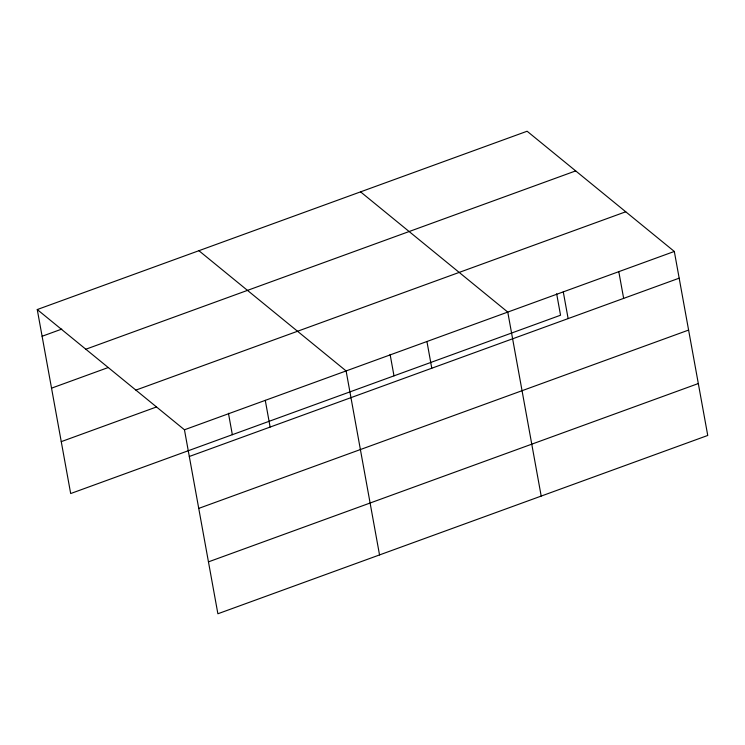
<?xml version="1.0" encoding="UTF-8"?>
<svg xmlns="http://www.w3.org/2000/svg" width="745" height="745" viewBox="0 0 745 745"><rect width="100%" height="100%" fill="white"/><g stroke="black" fill="none" stroke-linecap="round" stroke-linejoin="round"><path stroke-width="1.12" d="M37.25 309.548L527.115 131.232L674.318 251.456L707.75 435.453L217.885 613.768L184.453 429.781L37.25 309.548L70.682 493.544L560.547 315.219L556.655 293.781M42.102 336.265L61.76 329.104M85.824 349.228L575.689 170.903M51.535 388.164L108.332 367.49M135.879 390.11L625.735 211.785M61.258 441.636L156.282 407.049M184.453 429.781L674.318 251.456M189.305 456.489L679.17 278.174M198.738 508.397L688.604 330.072M208.451 561.87L698.316 383.545M360.561 191.856L507.764 312.09L541.196 496.077M198.906 250.702L346.108 370.935L379.54 554.923M618.797 271.674L623.649 298.382M563.276 291.882L568.128 318.59M426.932 341.517L431.783 368.226M390.101 354.406L393.993 375.843M265.276 400.363L270.128 427.071M228.445 413.252L232.338 434.689"/></g></svg>
